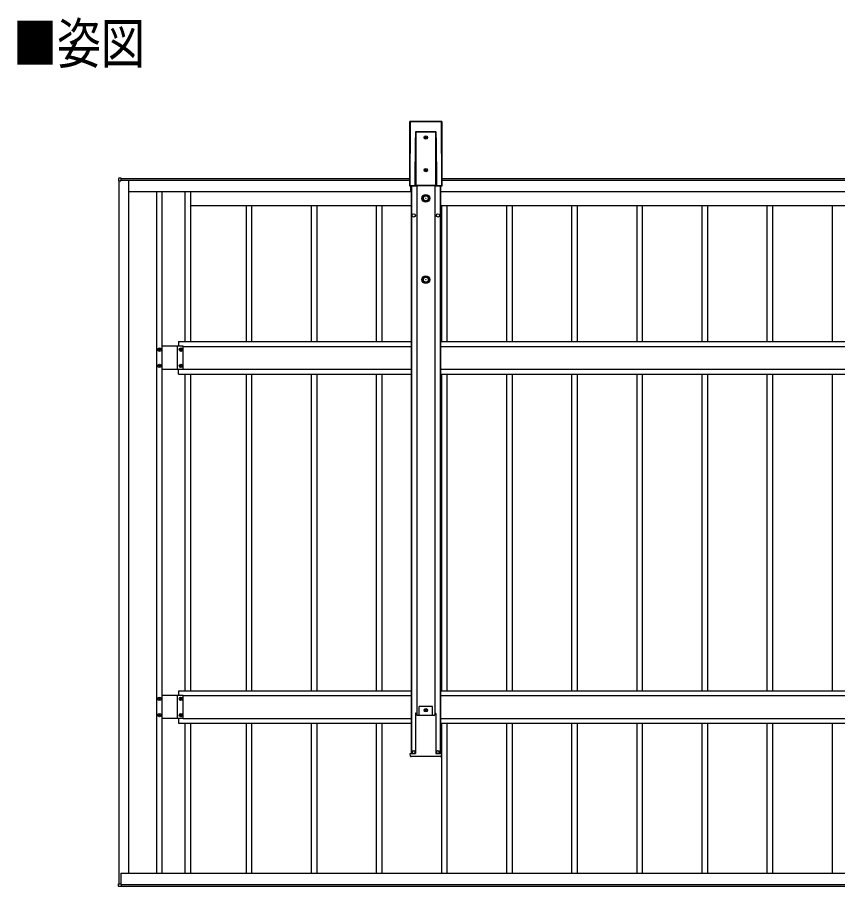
# Model space of a CAD drawing. Units: millimetres, scale not verified. Extents: x -10512 to 10512, y -7425 to 7425.
# Drawn here: x -4125 to -1605, y -596 to 2072 of the extents above; entities that cross this region are included whole.
import ezdxf
from ezdxf.enums import TextEntityAlignment as Align

# ---------------------------------------------------------------- set-up
doc = ezdxf.new("R2010")
doc.units = ezdxf.units.MM
doc.header["$LTSCALE"] = 30
doc.layers.add('0-2_USER1', color=3, linetype='Continuous')
doc.layers.add('0-4_YKK_A1', color=4, linetype='Continuous')
doc.styles.add('ＭＳ ゴシック', font='')
doc.styles.get('ＭＳ ゴシック').set_extended_font_data('MS Gothic')

msp = doc.modelspace()

# ---------------------------------------------------------------- linework, layer by layer
at = {"layer": '0-4_YKK_A1'}
for p, q in [((-2919.64, 1752.51), (-2920.27, 1555.37)), ((-2919.79, 1555.85), (-2919.16, 1752.03)), ((-2919.16, 1752.03), (-2919.64, 1752.51)), ((-2919.64, 1752.51), (-2919.64, 1752.51)), ((-2918.66, 1752), (-2919.29, 1555.82)), ((-2821.63, 1753.01), (-2919.14, 1753.01)), ((-2919.14, 1753.01), (-2918.66, 1752.53)), ((-2821.63, 1753.01), (-2919.14, 1753.01)), ((-2919.14, 1753.01), (-2919.14, 1753.01)), ((-2918.66, 1752.53), (-2822.11, 1752.53)), ((-2918.66, 1752.53), (-2918.66, 1752)), ((-2822.11, 1752), (-2918.66, 1752)), ((-2822.11, 1752.53), (-2821.63, 1753.01)), ((-2822.11, 1752.53), (-2822.11, 1752)), ((-2821.48, 1555.82), (-2822.11, 1752)), ((-2821.63, 1753.01), (-2821.63, 1753.01)), ((-2821.13, 1752.51), (-2821.61, 1752.03)), ((-2821.61, 1752.03), (-2820.98, 1555.85)), ((-2820.5, 1555.37), (-2821.13, 1752.51)), ((-2820.5, 1555.37), (-2821.13, 1752.51)), ((-2821.13, 1752.51), (-2821.13, 1752.51)), ((-2839.33, 1719.31), (-2901.45, 1719.31)), ((-2901.45, 1719.31), (-2901.45, 1556.38)), ((-2901.44, 1721.92), (-2839.33, 1721.92)), ((-2839.33, 1556.38), (-2839.33, 1719.31)), ((-2902.92, 1555.93), (-2902.45, 1702.71)), ((-2901.95, 1702.69), (-2902.42, 1555.91)), ((-2901.95, 1556.38), (-2901.95, 1702.69)), ((-2869.91, 1704.78), (-2869.91, 1705.74)), ((-2838.83, 1702.69), (-2838.83, 1556.38)), ((-2838.36, 1555.91), (-2838.83, 1702.69)), ((-2838.33, 1702.71), (-2837.86, 1555.93)), ((-2869.97, 1604.78), (-2869.97, 1605.74)), ((-3805.95, 1578.7), (-3813.48, 1578.24)), ((-3805.95, 1578.2), (-3805.95, 1578.7)), ((-3805.95, 1572.3), (-3805.95, 1578.2)), ((-3805.95, 1577.19), (-2920.2, 1577.19)), ((-2820.57, 1577.19), (-394.33, 1577.19)), ((-3813.48, 1570.5), (-3807.77, 1570.5)), ((-3812.45, -588.06), (-3812.45, 1570.5)), ((-3807.77, 1570.5), (-3807.45, 1570.5)), ((-3807.45, 1570.5), (-3807.45, 1571.7)), ((-3782.45, 1571.69), (-3807.45, 1571.69)), ((-3806.95, 1571.69), (-3806.95, 1572)), ((-3805.95, 1572.19), (-2920.22, 1572.19)), ((-3803.95, 1572.16), (-2920.22, 1572.16)), ((-3803.95, 1572.16), (-3803.95, 1571.69)), ((-3782.45, -554.76), (-3782.45, 1571.69)), ((-2920.27, 1555.37), (-2920.27, 1555.37)), ((-2919.29, 1555.35), (-2919.77, 1554.87)), ((-2919.77, 1554.87), (-2899.02, 1554.87)), ((-2919.77, 1554.87), (-2899.02, 1554.87)), ((-2919.77, 1554.87), (-2919.77, 1554.87)), ((-2919.29, 1555.82), (-2902.91, 1555.82)), ((-2919.29, 1555.82), (-2919.29, 1555.35)), ((-2901.98, 1555.35), (-2919.29, 1555.35)), ((-2916.39, 1537.19), (-2916.39, 1554.87)), ((-2916.39, 1552.19), (-2915.39, 1552.19)), ((-2915.39, 1554.87), (-2915.39, -187.78)), ((-2914.19, 1554.87), (-2914.19, -187.78)), ((-2902.42, 1555.91), (-2901.95, 1556.38)), ((-2901.45, 1555.88), (-2901.98, 1555.35)), ((-2901.45, 1556.38), (-2839.33, 1556.38)), ((-2901.45, 1556.38), (-2901.45, 1555.88)), ((-2839.33, 1555.88), (-2901.45, 1555.88)), ((-2899.02, 1554.87), (-2898.76, 1555.75)), ((-2898.76, 1555.75), (-2841.89, 1555.75)), ((-2897.89, 1555.75), (-2897.89, -69.61)), ((-2842.89, 1555.75), (-2842.89, -69.61)), ((-2841.89, 1555.75), (-2841.64, 1554.87)), ((-2841.64, 1554.87), (-2821, 1554.87)), ((-2841.63, 1554.87), (-2821, 1554.87)), ((-2839.33, 1556.38), (-2839.33, 1555.88)), ((-2838.8, 1555.35), (-2839.33, 1555.88)), ((-2838.83, 1556.38), (-2838.36, 1555.91)), ((-2821.48, 1555.35), (-2838.8, 1555.35)), ((-2837.87, 1555.82), (-2821.48, 1555.82)), ((-2826.59, 1554.87), (-2826.59, -187.78)), ((-2825.39, 1554.87), (-2825.39, -187.78)), ((-2825.39, 1552.19), (-2824.39, 1552.19)), ((-2824.39, 1537.19), (-2824.39, 1554.87)), ((-2821.48, 1555.35), (-2821.48, 1555.82)), ((-2821, 1554.87), (-2821.48, 1555.35)), ((-2821, 1554.87), (-2821, 1554.87)), ((-2820.98, 1555.85), (-2820.5, 1555.37)), ((-2820.56, 1572.19), (-394.34, 1572.19)), ((-2820.56, 1572.16), (-394.34, 1572.16)), ((-2820.5, 1555.37), (-2820.5, 1555.37)), ((-3782.45, 1537.19), (-2916.39, 1537.19)), ((-3697.45, 1537.19), (-3697.45, -554.76)), ((-3681.45, 1537.19), (-3681.45, -554.76)), ((-3610.45, 1537.19), (-3610.45, 1077.19)), ((-3593.45, 1537.19), (-3593.45, 1077.19)), ((-2824.39, 1537.19), (-390.51, 1537.19)), ((-3593.45, 1494.19), (-3406.35, 1494.19)), ((-3421.45, 1077.19), (-3421.45, 1494.19)), ((-3421.45, 1494.19), (-3206.35, 1494.19)), ((-3404.45, 1077.19), (-3404.45, 1494.19)), ((-3221.45, 1077.19), (-3221.45, 1494.19)), ((-3221.45, 1494.19), (-3006.35, 1494.19)), ((-3204.45, 1077.19), (-3204.45, 1494.19)), ((-3021.45, 1077.19), (-3021.45, 1494.19)), ((-3021.45, 1494.19), (-2915.39, 1494.19)), ((-3004.45, 1077.19), (-3004.45, 1494.19)), ((-2825.39, 1494.19), (-2606.35, 1494.19)), ((-2821.45, 1077.19), (-2821.45, 1494.19)), ((-2804.45, 1077.19), (-2804.45, 1494.19)), ((-2621.45, 1077.19), (-2621.45, 1494.19)), ((-2621.45, 1494.19), (-2406.35, 1494.19)), ((-2604.45, 1077.19), (-2604.45, 1494.19)), ((-2421.45, 1077.19), (-2421.45, 1494.19)), ((-2421.45, 1494.19), (-2206.35, 1494.19)), ((-2404.45, 1077.19), (-2404.45, 1494.19)), ((-2221.45, 1077.19), (-2221.45, 1494.19)), ((-2221.45, 1494.19), (-2006.35, 1494.19)), ((-2204.45, 1077.19), (-2204.45, 1494.19)), ((-2021.45, 1077.19), (-2021.45, 1494.19)), ((-2021.45, 1494.19), (-1806.35, 1494.19)), ((-2004.45, 1077.19), (-2004.45, 1494.19)), ((-1821.45, 1077.19), (-1821.45, 1494.19)), ((-1821.45, 1494.19), (-1606.35, 1494.19)), ((-1804.45, 1077.19), (-1804.45, 1494.19)), ((-1621.45, 1077.19), (-1621.45, 1494.19)), ((-1621.45, 1494.19), (-1406.35, 1494.19)), ((-3630.45, 1077.19), (-3630.45, 1062.69)), ((-3630.45, 1077.19), (-2915.39, 1077.19)), ((-2825.39, 1077.19), (-389.51, 1077.19)), ((-3688.93, 1053.63), (-3688.93, 1054.59)), ((-3615.45, 1062.69), (-3681.45, 1062.69)), ((-3615.45, 1062.69), (-3681.45, 1062.69)), ((-3632.95, 991.69), (-3632.95, 1062.69)), ((-3632.95, 991.69), (-3632.95, 1062.69)), ((-3622.93, 1053.63), (-3622.93, 1054.59)), ((-3615.45, 991.69), (-3615.45, 1062.69)), ((-3615.45, 991.69), (-3615.45, 1062.69)), ((-3615.45, 1062.19), (-2915.39, 1062.19)), ((-2825.39, 1062.19), (-389.51, 1062.19)), ((-3688.93, 1003.63), (-3688.93, 1004.59)), ((-3615.45, 991.69), (-3681.45, 991.69)), ((-3615.45, 991.69), (-3681.45, 991.69)), ((-3630.45, 977.19), (-3630.45, 991.69)), ((-3622.93, 1003.63), (-3622.93, 1004.59)), ((-3615.45, 992.19), (-2915.39, 992.19)), ((-2825.39, 992.19), (-389.51, 992.19)), ((-3630.45, 977.19), (-2915.39, 977.19)), ((-3610.45, 977.19), (-3610.45, 5.24)), ((-3593.45, 977.19), (-3593.45, 5.24)), ((-3421.45, 5.24), (-3421.45, 977.19)), ((-3404.45, 5.24), (-3404.45, 977.19)), ((-3221.45, 5.24), (-3221.45, 977.19)), ((-3204.45, 5.24), (-3204.45, 977.19)), ((-3021.45, 5.24), (-3021.45, 977.19)), ((-3004.45, 5.24), (-3004.45, 977.19)), ((-2825.39, 977.19), (-389.51, 977.19)), ((-2821.45, 5.24), (-2821.45, 977.19)), ((-2804.45, 5.24), (-2804.45, 977.19)), ((-2621.45, 5.24), (-2621.45, 977.19)), ((-2604.45, 5.24), (-2604.45, 977.19)), ((-2421.45, 5.24), (-2421.45, 977.19)), ((-2404.45, 5.24), (-2404.45, 977.19)), ((-2221.45, 5.24), (-2221.45, 977.19)), ((-2204.45, 5.24), (-2204.45, 977.19)), ((-2021.45, 5.24), (-2021.45, 977.19)), ((-2004.45, 5.24), (-2004.45, 977.19)), ((-1821.45, 5.24), (-1821.45, 977.19)), ((-1804.45, 5.24), (-1804.45, 977.19)), ((-1621.45, 5.24), (-1621.45, 977.19)), ((-3630.45, 5.24), (-3630.45, -9.26)), ((-3630.45, 5.24), (-2915.39, 5.24)), ((-2825.39, 5.24), (-389.51, 5.24)), ((-3688.93, -18.32), (-3688.93, -17.36)), ((-3615.45, -9.26), (-3681.45, -9.26)), ((-3632.95, -80.26), (-3632.95, -9.26)), ((-3622.93, -18.32), (-3622.93, -17.36)), ((-3615.45, -80.26), (-3615.45, -9.26)), ((-3615.45, -9.76), (-2915.39, -9.76)), ((-2825.39, -9.76), (-389.51, -9.76)), ((-2849.89, -43.78), (-2890.89, -43.78)), ((-2890.89, -69.61), (-2890.89, -43.78)), ((-2869.97, -53.34), (-2869.97, -52.38)), ((-2849.89, -69.61), (-2849.89, -43.78)), ((-3688.93, -68.32), (-3688.93, -67.36)), ((-3622.93, -68.32), (-3622.93, -67.36)), ((-3615.45, -79.76), (-2915.39, -79.76)), ((-2901.64, -64.42), (-2901.64, -187.63)), ((-2901.28, -64.28), (-2901.63, -64.28)), ((-2901.28, -64.28), (-2900.78, -64.28)), ((-2900.78, -64.28), (-2898.74, -64.28)), ((-2898.43, -69.61), (-2898.74, -64.28)), ((-2842.04, -64.28), (-2840, -64.28)), ((-2840, -64.28), (-2839.5, -64.28)), ((-2839.5, -64.28), (-2839.15, -64.28)), ((-2839.14, -64.42), (-2839.14, -187.63)), ((-2825.39, -79.76), (-389.51, -79.76)), ((-3615.45, -80.26), (-3681.45, -80.26)), ((-3630.45, -80.26), (-3630.45, -94.76)), ((-3630.45, -94.76), (-2915.39, -94.76)), ((-3610.45, -94.76), (-3610.45, -554.76)), ((-3593.45, -94.76), (-3593.45, -554.76)), ((-3421.45, -554.76), (-3421.45, -94.76)), ((-3404.45, -554.76), (-3404.45, -94.76)), ((-3221.45, -554.76), (-3221.45, -94.76)), ((-3204.45, -554.76), (-3204.45, -94.76)), ((-3021.45, -554.76), (-3021.45, -94.76)), ((-3004.45, -554.76), (-3004.45, -94.76)), ((-2825.39, -94.76), (-389.51, -94.76)), ((-2821.45, -554.76), (-2821.45, -94.76)), ((-2804.45, -554.76), (-2804.45, -94.76)), ((-2621.45, -554.76), (-2621.45, -94.76)), ((-2604.45, -554.76), (-2604.45, -94.76)), ((-2421.45, -554.76), (-2421.45, -94.76)), ((-2404.45, -554.76), (-2404.45, -94.76)), ((-2221.45, -554.76), (-2221.45, -94.76)), ((-2204.45, -554.76), (-2204.45, -94.76)), ((-2021.45, -554.76), (-2021.45, -94.76)), ((-2004.45, -554.76), (-2004.45, -94.76)), ((-1821.45, -554.76), (-1821.45, -94.76)), ((-1804.45, -554.76), (-1804.45, -94.76)), ((-1621.45, -554.76), (-1621.45, -94.76)), ((-2911.89, -187.78), (-2911.89, -183.78)), ((-2902.89, -187.78), (-2902.89, -183.78)), ((-2837.89, -187.78), (-2837.89, -183.78)), ((-2828.89, -187.78), (-2828.89, -183.78)), ((-2917.76, -187.78), (-2902.75, -187.78)), ((-2902.22, -197.28), (-2915.8, -197.28)), ((-2902.75, -187.78), (-2901.75, -187.78)), ((-2900.73, -197.28), (-2902.22, -197.28)), ((-2901.65, -187.78), (-2901.75, -187.78)), ((-2900.35, -197.28), (-2900.73, -197.28)), ((-2840.43, -197.28), (-2900.35, -197.28)), ((-2840.05, -197.28), (-2840.43, -197.28)), ((-2838.55, -197.28), (-2840.05, -197.28)), ((-2839.13, -187.78), (-2839.03, -187.78)), ((-2839.03, -187.78), (-2838.03, -187.78)), ((-2824.98, -197.28), (-2838.55, -197.28)), ((-2838.03, -187.78), (-2823.02, -187.78)), ((-2823.02, -187.78), (-2822.52, -187.78)), ((-2822.52, -187.78), (-2822.98, -195.4)), ((-3806.95, -554.76), (567.55, -554.76)), ((-3806.95, -554.76), (-3806.95, -589.56)), ((-3813.48, -588.06), (-3807.77, -588.06)), ((-3805.95, -596.26), (-3813.48, -595.8)), ((-3807.77, -588.06), (-3807.45, -588.06)), ((-3807.45, -588.06), (-3807.45, -589.26)), ((-3807.45, -588.06), (-3807.45, -589.26)), ((-3806.95, -589.26), (-3807.45, -589.26)), ((-3805.95, -589.76), (591.05, -589.76)), ((-3805.95, -589.86), (-3805.95, -595.76)), ((-3805.95, -594.76), (591.05, -594.76)), ((-3805.95, -595.76), (-3805.95, -596.26))]:
    msp.add_line(p, q, dxfattribs=at)
for points in [[(-2919.64, 1752.51), (-2920.27, 1555.37), (-2919.79, 1555.85)], [(-2901.81, 1719.33), (-2901.53, 1721.31), (-2901.45, 1721.88), (-2901.44, 1721.92)], [(-2901.45, 1719.31), (-2901.47, 1719.31), (-2901.49, 1719.31), (-2901.52, 1719.31), (-2901.54, 1719.31), (-2901.56, 1719.31), (-2901.59, 1719.31), (-2901.61, 1719.31), (-2901.63, 1719.31)], [(-2839.15, 1719.31), (-2839.29, 1721.3), (-2839.33, 1721.88), (-2839.33, 1721.92)], [(-2839.33, 1719.31), (-2839.3, 1719.31), (-2839.28, 1719.31), (-2839.26, 1719.31), (-2839.24, 1719.31), (-2839.21, 1719.31), (-2839.19, 1719.31), (-2839.17, 1719.31), (-2839.15, 1719.31)], [(-2871.83, 1703.82), (-2872.79, 1703.82), (-2872.79, 1702.86), (-2871.83, 1702.86)], [(-2869.91, 1705.74), (-2870.87, 1705.74), (-2870.87, 1704.78)], [(-2870.87, 1701.9), (-2870.87, 1700.94), (-2869.91, 1700.94), (-2869.91, 1701.9)], [(-2868.95, 1702.86), (-2867.99, 1702.86), (-2867.99, 1703.82), (-2868.95, 1703.82)], [(-2871.89, 1603.82), (-2872.85, 1603.82), (-2872.85, 1602.86), (-2871.89, 1602.86)], [(-2869.97, 1605.74), (-2870.93, 1605.74), (-2870.93, 1604.78)], [(-2870.93, 1601.9), (-2870.93, 1600.94), (-2869.97, 1600.94), (-2869.97, 1601.9)], [(-2869.01, 1602.86), (-2868.05, 1602.86), (-2868.05, 1603.82), (-2869.01, 1603.82)], [(-3813.95, 1577.74), (-3813.95, 1570.5), (-3813.48, 1570.5)], [(-3807.15, 1572), (-3805.95, 1572), (-3805.95, 1572.3)], [(-2901.45, 1556.38), (-2901.54, 1556.38), (-2901.63, 1556.38), (-2901.72, 1556.38), (-2901.79, 1556.38), (-2901.85, 1556.38), (-2901.9, 1556.38), (-2901.93, 1556.38), (-2901.95, 1556.38)], [(-2839.33, 1556.38), (-2839.23, 1556.38), (-2839.14, 1556.38), (-2839.06, 1556.38), (-2838.99, 1556.38), (-2838.92, 1556.38), (-2838.88, 1556.38), (-2838.84, 1556.38), (-2838.83, 1556.38)], [(-3689.89, 1051.71), (-3690.85, 1051.71), (-3690.85, 1052.67), (-3689.89, 1052.67)], [(-3688.93, 1054.59), (-3687.97, 1054.59), (-3687.97, 1053.63)], [(-3687.97, 1050.75), (-3687.97, 1049.79), (-3688.93, 1049.79), (-3688.93, 1050.75)], [(-3687.01, 1052.67), (-3686.05, 1052.67), (-3686.05, 1051.71), (-3687.01, 1051.71)], [(-3623.89, 1051.71), (-3624.85, 1051.71), (-3624.85, 1052.67), (-3623.89, 1052.67)], [(-3622.93, 1054.59), (-3621.97, 1054.59), (-3621.97, 1053.63)], [(-3621.97, 1050.75), (-3621.97, 1049.79), (-3622.93, 1049.79), (-3622.93, 1050.75)], [(-3621.01, 1052.67), (-3620.05, 1052.67), (-3620.05, 1051.71), (-3621.01, 1051.71)], [(-3689.89, 1001.71), (-3690.85, 1001.71), (-3690.85, 1002.67), (-3689.89, 1002.67)], [(-3688.93, 1004.59), (-3687.97, 1004.59), (-3687.97, 1003.63)], [(-3687.97, 1000.75), (-3687.97, 999.79), (-3688.93, 999.79), (-3688.93, 1000.75)], [(-3687.01, 1002.67), (-3686.05, 1002.67), (-3686.05, 1001.71), (-3687.01, 1001.71)], [(-3623.89, 1001.71), (-3624.85, 1001.71), (-3624.85, 1002.67), (-3623.89, 1002.67)], [(-3622.93, 1004.59), (-3621.97, 1004.59), (-3621.97, 1003.63)], [(-3621.97, 1000.75), (-3621.97, 999.79), (-3622.93, 999.79), (-3622.93, 1000.75)], [(-3621.01, 1002.67), (-3620.05, 1002.67), (-3620.05, 1001.71), (-3621.01, 1001.71)], [(-3689.89, -20.24), (-3690.85, -20.24), (-3690.85, -19.28), (-3689.89, -19.28)], [(-3688.93, -17.36), (-3687.97, -17.36), (-3687.97, -18.32)], [(-3687.97, -21.2), (-3687.97, -22.16), (-3688.93, -22.16), (-3688.93, -21.2)], [(-3687.01, -19.28), (-3686.05, -19.28), (-3686.05, -20.24), (-3687.01, -20.24)], [(-3623.89, -20.24), (-3624.85, -20.24), (-3624.85, -19.28), (-3623.89, -19.28)], [(-3622.93, -17.36), (-3621.97, -17.36), (-3621.97, -18.32)], [(-3621.97, -21.2), (-3621.97, -22.16), (-3622.93, -22.16), (-3622.93, -21.2)], [(-3621.01, -19.28), (-3620.05, -19.28), (-3620.05, -20.24), (-3621.01, -20.24)], [(-2869.97, -52.38), (-2870.93, -52.38), (-2870.93, -53.34)], [(-3689.89, -70.24), (-3690.85, -70.24), (-3690.85, -69.28), (-3689.89, -69.28)], [(-3688.93, -67.36), (-3687.97, -67.36), (-3687.97, -68.32)], [(-3687.97, -71.2), (-3687.97, -72.16), (-3688.93, -72.16), (-3688.93, -71.2)], [(-3687.01, -69.28), (-3686.05, -69.28), (-3686.05, -70.24), (-3687.01, -70.24)], [(-3623.89, -70.24), (-3624.85, -70.24), (-3624.85, -69.28), (-3623.89, -69.28)], [(-3622.93, -67.36), (-3621.97, -67.36), (-3621.97, -68.32)], [(-3621.97, -71.2), (-3621.97, -72.16), (-3622.93, -72.16), (-3622.93, -71.2)], [(-3621.01, -69.28), (-3620.05, -69.28), (-3620.05, -70.24), (-3621.01, -70.24)], [(-2898.43, -69.61), (-2842.35, -69.61), (-2842.04, -64.28)], [(-2871.89, -54.3), (-2872.85, -54.3), (-2872.85, -55.26), (-2871.89, -55.26)], [(-2870.93, -56.22), (-2870.93, -57.18), (-2869.97, -57.18), (-2869.97, -56.22)], [(-2869.01, -55.26), (-2868.05, -55.26), (-2868.05, -54.3), (-2869.01, -54.3)], [(-2917.79, -195.4), (-2918.26, -187.78), (-2917.76, -187.78)], [(-3813.95, -595.3), (-3813.95, -588.06), (-3813.48, -588.06)], [(-3807.15, -589.56), (-3805.95, -589.56), (-3805.95, -589.86)]]:
    msp.add_lwpolyline(points, dxfattribs=at)
for centre, radius in [((-2870.39, 1703.34), 5.3), ((-2870.45, 1603.34), 5.3), ((-2870.39, 1516.84), 12), ((-2870.39, 1516.84), 10.88), ((-2870.39, 1516.84), 7.48), ((-2870.39, 1516.84), 0.5), ((-2907.39, 1464.19), 5), ((-2833.39, 1464.19), 5), ((-2870.39, 1266.84), 12), ((-2870.39, 1266.84), 10.88), ((-2870.39, 1266.84), 7.48), ((-2870.39, 1266.84), 0.5), ((-3688.45, 1052.19), 5.3), ((-3622.45, 1052.19), 5.3), ((-3688.45, 1002.19), 5.3), ((-3622.45, 1002.19), 5.3), ((-3688.45, -19.76), 5.3), ((-3622.45, -19.76), 5.3), ((-2870.45, -54.78), 5.3), ((-3688.45, -69.76), 5.3), ((-3622.45, -69.76), 5.3), ((-2907.39, -183.28), 5), ((-2833.39, -183.28), 5)]:
    msp.add_circle(centre, radius, dxfattribs=at)
for centre, radius, start, end in [((-2919.14, 1752.51), 0.5, 90, 179.81634), ((-2919.14, 1752.51), 0.501, 90.24971, 179.75029), ((-2918.66, 1752.03), 0.501, 90.24971, 179.75029), ((-2918.77, 1754.76), 2.76, 261.80183, 272.1952), ((-2822.01, 1754.76), 2.76, 267.8048, 278.19817), ((-2822.11, 1752.03), 0.501, 0.24971, 89.75029), ((-2821.64, 1752.51), 0.501, 0.24971, 89.75029), ((-2821.63, 1752.51), 0.5, 0.18366, 90), ((-2903.02, 1710.33), 9.09, 81.20266, 82.35702), ((-2460.07, 1689.34), 442.57, 175.77814, 176.1178), ((-3138.06, 1678.34), 301.89, 7.80423, 8.30085), ((-2837.76, 1710.33), 9.09, 97.64298, 98.79734), ((-2902.34, 1699.96), 2.76, 81.80183, 92.1952), ((-2871.83, 1704.78), 0.96, 270, 0), ((-2871.83, 1701.9), 0.96, 0, 90), ((-2868.95, 1704.78), 0.96, 180, 270), ((-2868.95, 1701.9), 0.96, 90, 180), ((-2838.44, 1699.96), 2.76, 87.8048, 98.19817), ((-2871.89, 1604.78), 0.96, 270, 0), ((-2871.89, 1601.9), 0.96, 0, 90), ((-2869.01, 1604.78), 0.96, 180, 270), ((-2869.01, 1601.9), 0.96, 90, 180), ((-3813.45, 1577.74), 0.5, 93.5, 180), ((-3807.15, 1571.7), 0.3, 90, 180), ((-2919.77, 1555.37), 0.5, 179.81634, 270), ((-2919.77, 1555.37), 0.501, 180.24971, 269.75029), ((-2919.4, 1558.58), 2.76, 261.80183, 272.1952), ((-2919.29, 1555.85), 0.501, 180.24971, 269.75029), ((-2902.81, 1553.18), 2.76, 81.80183, 92.1952), ((-2902.5, 1553.06), 2.79, 88.18282, 98.39155), ((-2901.45, 1556.38), 0.501, 180.24971, 269.75029), ((-2839.33, 1556.38), 0.501, 270.24971, 359.75029), ((-2837.97, 1553.18), 2.76, 87.8048, 98.19817), ((-2838.27, 1553.06), 2.79, 81.60845, 91.81718), ((-2821.38, 1558.58), 2.76, 267.8048, 278.19817), ((-2821.49, 1555.85), 0.501, 270.24971, 359.75029), ((-2821, 1555.37), 0.5, 270, 0.18366), ((-2821, 1555.37), 0.501, 270.24971, 359.75029), ((-3689.89, 1053.63), 0.96, 270, 0), ((-3689.89, 1050.75), 0.96, 0, 90), ((-3687.01, 1053.63), 0.96, 180, 270), ((-3687.01, 1050.75), 0.96, 90, 180), ((-3623.89, 1053.63), 0.96, 270, 0), ((-3623.89, 1050.75), 0.96, 0, 90), ((-3621.01, 1053.63), 0.96, 180, 270), ((-3621.01, 1050.75), 0.96, 90, 180), ((-3689.89, 1003.63), 0.96, 270, 0), ((-3689.89, 1000.75), 0.96, 0, 90), ((-3687.01, 1003.63), 0.96, 180, 270), ((-3687.01, 1000.75), 0.96, 90, 180), ((-3623.89, 1003.63), 0.96, 270, 0), ((-3623.89, 1000.75), 0.96, 0, 90), ((-3621.01, 1003.63), 0.96, 180, 270), ((-3621.01, 1000.75), 0.96, 90, 180), ((-3689.89, -18.32), 0.96, 270, 0), ((-3689.89, -21.2), 0.96, 0, 90), ((-3687.01, -18.32), 0.96, 180, 270), ((-3687.01, -21.2), 0.96, 90, 180), ((-3623.89, -18.32), 0.96, 270, 0), ((-3623.89, -21.2), 0.96, 0, 90), ((-3621.01, -18.32), 0.96, 180, 270), ((-3621.01, -21.2), 0.96, 90, 180), ((-2871.89, -53.34), 0.96, 270, 0), ((-2869.01, -53.34), 0.96, 180, 270), ((-3689.89, -68.32), 0.96, 270, 0), ((-3689.89, -71.2), 0.96, 0, 90), ((-3687.01, -68.32), 0.96, 180, 270), ((-3687.01, -71.2), 0.96, 90, 180), ((-3623.89, -68.32), 0.96, 270, 0), ((-3623.89, -71.2), 0.96, 0, 90), ((-3621.01, -68.32), 0.96, 180, 270), ((-3621.01, -71.2), 0.96, 90, 180), ((-2871.89, -56.22), 0.96, 0, 90), ((-2869.01, -56.22), 0.96, 90, 180), ((-2907.39, -183.78), 4.5, 90, 180), ((-2907.39, -183.78), 4.5, 0, 90), ((-2833.39, -183.78), 4.5, 90, 180), ((-2833.39, -183.78), 4.5, 0, 90), ((-2915.8, -195.28), 2, 183.5, 270), ((-2824.98, -195.28), 2, 270, 356.5), ((-3813.45, -595.3), 0.5, 180, 266.5), ((-3807.15, -589.26), 0.3, 180, 270)]:
    msp.add_arc(centre, radius, start, end, dxfattribs=at)
for centre, major_axis, ratio, start_param, end_param in [((-2901.45, 1701.55), (0, -19.08), 0.052413, 3.5123474, 4.6513024), ((-2901.45, 1701.52), (0, -19.08), 0.026207, 3.5123474, 4.6513024), ((-2898.36, 1719.31), (0, -50), 0.061774, 4.6600291, 4.7123946), ((-2842.42, 1719.31), (0, -50), 0.061774, 1.5707907, 1.6231562), ((-2839.33, 1701.52), (0, -19.08), 0.026207, 1.6318829, 2.7708379), ((-2839.33, 1701.55), (0, -19.08), 0.052413, 1.6318829, 2.7708379), ((-2901.92, 1555.94), (-0.543, -0.848), 0.992387, 5.2824884, 5.3922079), ((-2901.98, 1555.85), (0.941, -0.042), 0.529688, 3.2789358, 4.7362857), ((-2901.92, 1555.91), (-0.293, -0.417), 0.981557, 5.3232786, 5.4329981), ((-2901.98, 1555.85), (0.185, -0.478), 0.839234, 4.3937254, 5.8510754), ((-2838.8, 1555.85), (-0.185, -0.478), 0.839234, 0.4321099, 1.8894599), ((-2838.8, 1555.85), (0.941, 0.042), 0.529688, 4.6884922, 6.1458421), ((-2838.86, 1555.91), (0.293, -0.417), 0.981557, 0.8501872, 0.9599067), ((-2838.86, 1555.94), (0.543, -0.848), 0.992387, 0.8909775, 1.0006969), ((-2901.59, -64.78), (0.031, -0.5), 0.061627, 3.1377656, 3.9231638), ((-2839.18, -64.78), (-0.031, -0.5), 0.061627, 2.3600215, 3.1454197), ((-2901.68, -187.28), (0.031, -0.5), 0.061627, 6.2793582, 7.0647564), ((-2839.09, -187.28), (-0.031, -0.5), 0.061627, 5.5016142, 6.2870124)]:
    msp.add_ellipse(centre, major_axis=major_axis, ratio=ratio, start_param=start_param, end_param=end_param, dxfattribs=at)

# ---------------------------------------------------------------- texts
at = {"layer": '0-2_USER1', "style": 'ＭＳ ゴシック', "width": 0.8}
msp.add_text('■姿図', height=123.8, dxfattribs=at).set_placement((-4138.51, 1893.2), align=Align.BOTTOM_LEFT)

doc.saveas('drawing.dxf')
